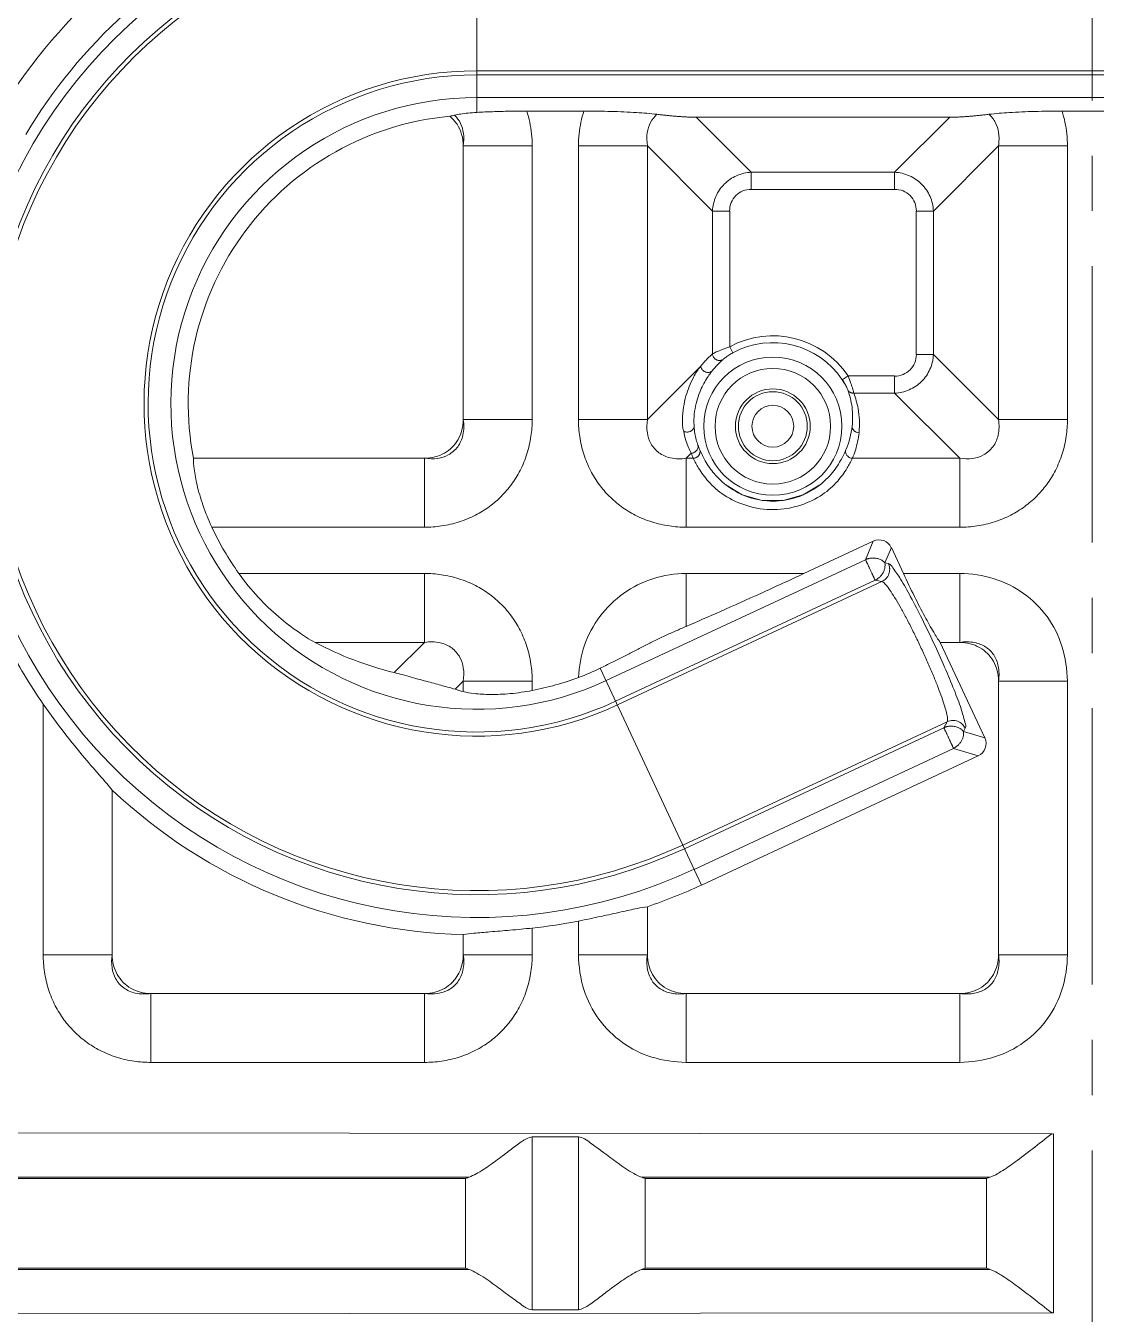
# Model space of a CAD drawing. Header units: millimetres. Extents: x 2432 to 4206, y 1282 to 1824.
# Drawn here: x 2756.2 to 2803.5, y 1562.5 to 1619.3 of the extents above; entities that cross this region are included whole.
import ezdxf

# ---------------------------------------------------------------- set-up
doc = ezdxf.new("R2010")
doc.units = ezdxf.units.MM
doc.linetypes.add('CENTER', pattern=[0.6, 0.375, -0.075, 0.075, -0.075])
doc.layers.add('core', color=7, linetype='Continuous', lineweight=20)

msp = doc.modelspace()

# ---------------------------------------------------------------- linework, layer by layer
at = {"layer": 'core', "color": 1, "linetype": 'CENTER', "ltscale": 32.512}
msp.add_line((2803.277, 1401.459), (2803.277, 1721.459), dxfattribs=at)
at = {"layer": 'core'}
for p, q in [((2776.116, 1615.513), (2776.116, 1625.893)), ((2776.116, 1617.349), (2820.336, 1617.349)), ((2820.336, 1617.17), (2776.116, 1617.17)), ((2776.116, 1616.165), (2820.336, 1616.165)), ((2780.843, 1615.57), (2778.324, 1615.57)), ((2805.27, 1615.57), (2801.941, 1615.57)), ((2785.8, 1615.298), (2788.229, 1612.869)), ((2785.8, 1615.298), (2796.985, 1615.298)), ((2794.555, 1612.869), (2796.985, 1615.298)), ((2775.521, 1614.032), (2775.521, 1601.959)), ((2778.562, 1614.032), (2775.521, 1614.032)), ((2778.562, 1601.959), (2778.562, 1614.032)), ((2780.605, 1614.032), (2780.605, 1601.959)), ((2780.605, 1614.032), (2783.646, 1614.032)), ((2783.646, 1601.959), (2783.646, 1614.032)), ((2786.519, 1611.159), (2783.646, 1614.032)), ((2799.139, 1614.032), (2796.266, 1611.159)), ((2799.139, 1614.032), (2799.139, 1601.959)), ((2802.18, 1614.032), (2799.139, 1614.032)), ((2802.18, 1601.959), (2802.18, 1614.032)), ((2788.229, 1612.116), (2788.229, 1612.869)), ((2794.555, 1612.869), (2788.229, 1612.869)), ((2794.555, 1612.109), (2794.555, 1612.869)), ((2788.229, 1612.109), (2794.555, 1612.109)), ((2786.519, 1611.159), (2786.519, 1604.853)), ((2787.279, 1611.159), (2786.519, 1611.159)), ((2787.279, 1605.171), (2787.279, 1611.159)), ((2795.506, 1611.159), (2795.506, 1604.832)), ((2795.513, 1611.159), (2796.266, 1611.159)), ((2796.266, 1604.832), (2796.266, 1611.159)), ((2787.423, 1604.906), (2787.279, 1605.171)), ((2795.506, 1604.832), (2796.266, 1604.832)), ((2796.266, 1604.832), (2799.139, 1601.959)), ((2783.646, 1601.959), (2786, 1604.314)), ((2792.498, 1603.882), (2792.247, 1603.715)), ((2794.555, 1603.882), (2792.498, 1603.882)), ((2794.555, 1603.875), (2794.555, 1603.122)), ((2792.757, 1603.122), (2794.555, 1603.122)), ((2797.428, 1600.249), (2794.555, 1603.122)), ((2778.562, 1601.959), (2775.521, 1601.959)), ((2780.605, 1601.959), (2783.646, 1601.959)), ((2802.18, 1601.959), (2799.139, 1601.959)), ((2773.811, 1600.249), (2763.618, 1600.249)), ((2773.811, 1597.208), (2773.811, 1600.249)), ((2785.583, 1600.476), (2785.356, 1600.249)), ((2785.356, 1597.208), (2785.356, 1600.249)), ((2785.672, 1600.249), (2785.356, 1600.249)), ((2797.428, 1600.249), (2792.69, 1600.249)), ((2797.428, 1597.208), (2797.428, 1600.249)), ((2764.428, 1597.208), (2773.811, 1597.208)), ((2785.356, 1597.208), (2797.428, 1597.208)), ((2790.552, 1595.165), (2793.615, 1596.593)), ((2793.267, 1595.775), (2793.615, 1596.593)), ((2794.41, 1596.305), (2794.124, 1595.633)), ((2794.41, 1596.305), (2794.941, 1595.165)), ((2793.267, 1595.775), (2781.82, 1590.437)), ((2794.124, 1595.633), (2794.282, 1595.603)), ((2773.811, 1595.165), (2765.621, 1595.165)), ((2773.811, 1595.165), (2773.811, 1592.124)), ((2782.245, 1589.526), (2793.692, 1594.864)), ((2785.356, 1592.83), (2785.356, 1595.165)), ((2790.552, 1595.165), (2785.356, 1595.165)), ((2793.994, 1594.808), (2793.692, 1594.864)), ((2797.428, 1595.165), (2794.941, 1595.165)), ((2797.428, 1592.124), (2797.428, 1595.165)), ((2793.994, 1594.808), (2782.32, 1589.365)), ((2768.983, 1592.124), (2773.811, 1592.124)), ((2772.475, 1590.789), (2773.811, 1592.124)), ((2796.568, 1592.124), (2798.534, 1587.909)), ((2796.568, 1592.124), (2797.428, 1592.124)), ((2786.026, 1581.417), (2781.564, 1590.986)), ((2775.521, 1590.414), (2775.163, 1590.056)), ((2775.521, 1590.414), (2775.521, 1589.952)), ((2778.562, 1590.414), (2775.521, 1590.414)), ((2778.562, 1590.001), (2778.562, 1590.414)), ((2799.139, 1590.414), (2799.139, 1578.342)), ((2799.139, 1590.414), (2802.18, 1590.414)), ((2802.18, 1578.342), (2802.18, 1590.414)), ((2756.987, 1589.403), (2756.987, 1578.342)), ((2785.203, 1583.183), (2796.876, 1588.626)), ((2796.725, 1588.359), (2796.876, 1588.626)), ((2796.725, 1588.359), (2785.278, 1583.022)), ((2797.671, 1588.336), (2797.592, 1588.196)), ((2797.592, 1588.196), (2798.534, 1587.909)), ((2785.703, 1582.11), (2797.15, 1587.448)), ((2798.244, 1587.114), (2786.026, 1581.417)), ((2798.244, 1587.114), (2797.15, 1587.448)), ((2760.028, 1578.342), (2760.028, 1585.609)), ((2783.646, 1578.342), (2783.646, 1580.461)), ((2778.562, 1578.342), (2778.562, 1579.519)), ((2780.605, 1579.827), (2780.605, 1578.342)), ((2775.521, 1579.227), (2775.521, 1578.342)), ((2756.987, 1578.342), (2760.028, 1578.342)), ((2778.562, 1578.342), (2775.521, 1578.342)), ((2783.646, 1578.342), (2780.605, 1578.342)), ((2799.139, 1578.342), (2802.18, 1578.342)), ((2761.739, 1573.591), (2761.739, 1576.631)), ((2773.811, 1576.631), (2761.739, 1576.631)), ((2773.811, 1573.591), (2773.811, 1576.631)), ((2785.356, 1576.631), (2785.356, 1573.591)), ((2797.428, 1576.631), (2785.356, 1576.631)), ((2797.428, 1576.631), (2797.428, 1573.591)), ((2761.739, 1573.591), (2773.811, 1573.591)), ((2785.356, 1573.591), (2797.428, 1573.591)), ((2801.491, 1570.445), (2725.865, 1570.501)), ((2801.562, 1570.444), (2801.515, 1570.444)), ((2801.562, 1562.533), (2801.562, 1570.444)), ((2778.562, 1562.678), (2778.562, 1570.3)), ((2778.562, 1570.3), (2780.605, 1570.3)), ((2780.605, 1570.3), (2780.605, 1562.678)), ((2775.779, 1568.528), (2725.676, 1568.521)), ((2775.626, 1568.474), (2737.059, 1568.474)), ((2775.626, 1568.474), (2775.626, 1564.504)), ((2798.773, 1568.53), (2783.381, 1568.53)), ((2783.542, 1564.504), (2783.542, 1568.474)), ((2798.615, 1568.474), (2783.542, 1568.474)), ((2798.615, 1568.474), (2798.615, 1564.504)), ((2725.676, 1564.457), (2775.779, 1564.45)), ((2737.059, 1564.504), (2775.626, 1564.504)), ((2783.381, 1564.448), (2798.773, 1564.448)), ((2783.542, 1564.504), (2798.615, 1564.504)), ((2725.865, 1562.477), (2801.491, 1562.533)), ((2780.605, 1562.678), (2778.562, 1562.678)), ((2801.562, 1562.533), (2801.491, 1562.533))]:
    msp.add_line(p, q, dxfattribs=at)
for points in [[(2792.247, 1603.714), (2792.32, 1603.6), (2792.381, 1603.494), (2792.427, 1603.406), (2792.457, 1603.344), (2792.468, 1603.317)], [(2791.256, 1599.077), (2790.524, 1598.639), (2789.644, 1598.39), (2788.71, 1598.392), (2787.831, 1598.643), (2787.102, 1599.08)]]:
    msp.add_lwpolyline(points, dxfattribs=at)
for radius in [3.049, 2.55, 1.65, 1.522, 0.922]:
    msp.add_circle((2789.181, 1601.664), radius, dxfattribs=at)
for centre, radius, start, end in [((2803.251, 1566.489), 102.106, 14.82382, 151.07152), ((2803.251, 1566.489), 101.607, 14.8262, 150.88167), ((2803.251, 1566.489), 101.159, 14.89345, 150.74007), ((2803.251, 1566.489), 100.659, 14.89585, 150.80622), ((2809.281, 1566.489), 86.816, 91.13098, 151.21851), ((2809.281, 1566.489), 85.826, 91.13101, 152.00809), ((2809.281, 1566.489), 84.503, 92.75328, 177.24672), ((2809.281, 1566.489), 83.513, 92.75328, 177.24672), ((2776.116, 1602.669), 22.684, 90, 295), ((2776.116, 1602.669), 21.679, 90, 295), ((2776.116, 1602.669), 21.5, 90, 295), ((2776.116, 1602.669), 24.665, 131.9998, 149.1878), ((2776.116, 1602.669), 23.17, 131.9996, 149.1843), ((2776.116, 1602.669), 14.68, 90, 295), ((2776.116, 1602.669), 14.501, 90, 295), ((2776.116, 1602.669), 13.496, 90, 295), ((2776.116, 1602.669), 12.731, 95.3473, 190.9582), ((2779.053, 1597.172), 18.634, 102.1222, 102.7838), ((2789.181, 1601.664), 3.99, 33.7769, 118.4768), ((2789.181, 1601.664), 3.688, 33.7765, 118.4766), ((2789.598, 1601.65), 3.95, 131.4417, 141.4853), ((2789.147, 1602.053), 3.556, 336.3409, 353.7143), ((2789.192, 1602.045), 3.531, 200.0446, 203.6824), ((2789.115, 1601.728), 3.747, 199.5208, 203.2493), ((2776.116, 1602.669), 12.901, 205.0413, 215.5643), ((2776.116, 1602.669), 23.279, 207.13, 214.7411), ((2776.978, 1600.333), 10.412, 290.3988, 296.136), ((2776.116, 1602.669), 12.901, 280.9281, 290.3721), ((2797.125, 1588.087), 0.594, 89.5899, 114.7577), ((2776.116, 1602.669), 23.449, 226.6795, 268.5461), ((2776.116, 1602.669), 23.449, 288.7292, 295), ((2776.116, 1602.669), 23.279, 276.031, 281.1177)]:
    msp.add_arc(centre, radius, start, end, dxfattribs=at)
for centre, major_axis, ratio, start_param, end_param in [((2793.865, 1596.046), (0.236, 0.556), 0.993147, 5.554029, 7.117987), ((2776.116, 1606.32), (0, 15.975), 0.973528, -3.618086, -3.377894), ((2779.219, 1602.669), (13.576, 0), 0.973528, -1.874194, -1.846674), ((2797.986, 1587.658), (0.578, -0.176), 0.993147, -0.834801, 0.729157), ((2773.608, 1578.545), (-1.423, 1.423), 0.89907, -3.141593, -2.409305)]:
    msp.add_ellipse(centre, major_axis=major_axis, ratio=ratio, start_param=start_param, end_param=end_param, dxfattribs=at)
for points, knots in [([(2775.521, 1614.032), (2775.521, 1614.202), (2775.475, 1614.539), (2775.269, 1614.995), (2775.052, 1615.241), (2774.93, 1615.344)], [0, 0, 0, 0, 0.345237, 0.677263, 1, 1, 1, 1]), ([(2776.116, 1615.513), (2775.989, 1615.505), (2775.752, 1615.486), (2775.426, 1615.445), (2775.228, 1615.41), (2775.14, 1615.391)], [0, 0, 0, 0, 0.388136, 0.724431, 1, 1, 1, 1]), ([(2775.14, 1615.391), (2775.248, 1615.284), (2775.428, 1615.033), (2775.558, 1614.556), (2775.548, 1614.216), (2775.521, 1614.032)], [0, 0, 0, 0, 0.311791, 0.618037, 1, 1, 1, 1]), ([(2778.324, 1615.57), (2778.071, 1615.57), (2777.568, 1615.566), (2776.832, 1615.547), (2776.349, 1615.526), (2776.116, 1615.513)], [0, 0, 0, 0, 0.343831, 0.683014, 1, 1, 1, 1]), ([(2778.324, 1615.57), (2778.376, 1615.41), (2778.463, 1615.079), (2778.544, 1614.563), (2778.562, 1614.21), (2778.562, 1614.032)], [0, 0, 0, 0, 0.3231, 0.656488, 1, 1, 1, 1]), ([(2780.605, 1614.032), (2780.605, 1614.211), (2780.623, 1614.564), (2780.704, 1615.079), (2780.791, 1615.41), (2780.843, 1615.57)], [0, 0, 0, 0, 0.343784, 0.677169, 1, 1, 1, 1]), ([(2784.068, 1615.428), (2783.769, 1615.465), (2783.097, 1615.515), (2782.022, 1615.56), (2781.246, 1615.57), (2780.843, 1615.57)], [0, 0, 0, 0, 0.279404, 0.625521, 1, 1, 1, 1]), ([(2783.646, 1614.032), (2783.618, 1614.226), (2783.609, 1614.583), (2783.758, 1615.075), (2783.953, 1615.325), (2784.068, 1615.428)], [0, 0, 0, 0, 0.38905, 0.694368, 1, 1, 1, 1]), ([(2785.8, 1615.298), (2785.75, 1615.298), (2785.648, 1615.299), (2785.492, 1615.304), (2785.33, 1615.312), (2785.165, 1615.321), (2784.995, 1615.333), (2784.82, 1615.348), (2784.641, 1615.364), (2784.455, 1615.383), (2784.264, 1615.404), (2784.134, 1615.42), (2784.068, 1615.428)], [0, 0, 0, 0, 0.085422, 0.176292, 0.269417, 0.364974, 0.462904, 0.563489, 0.667115, 0.774174, 0.885022, 1, 1, 1, 1]), ([(2798.717, 1615.428), (2798.651, 1615.42), (2798.521, 1615.404), (2798.329, 1615.383), (2798.144, 1615.364), (2797.964, 1615.348), (2797.79, 1615.333), (2797.62, 1615.321), (2797.454, 1615.312), (2797.292, 1615.304), (2797.136, 1615.299), (2797.034, 1615.298), (2796.985, 1615.298)], [0, 0, 0, 0, 0.11497, 0.22583, 0.332896, 0.436524, 0.537106, 0.635028, 0.730579, 0.823688, 0.914587, 1, 1, 1, 1]), ([(2801.941, 1615.57), (2801.539, 1615.57), (2800.763, 1615.561), (2799.687, 1615.515), (2799.015, 1615.465), (2798.717, 1615.428)], [0, 0, 0, 0, 0.373906, 0.721204, 1, 1, 1, 1]), ([(2798.717, 1615.428), (2798.834, 1615.323), (2799.028, 1615.074), (2799.175, 1614.582), (2799.166, 1614.227), (2799.139, 1614.032)], [0, 0, 0, 0, 0.310641, 0.608572, 1, 1, 1, 1]), ([(2801.941, 1615.57), (2801.993, 1615.41), (2802.081, 1615.079), (2802.161, 1614.563), (2802.18, 1614.21), (2802.18, 1614.032)], [0, 0, 0, 0, 0.323104, 0.656492, 1, 1, 1, 1]), ([(2786.519, 1611.159), (2786.528, 1611.381), (2786.631, 1611.822), (2787.011, 1612.38), (2787.568, 1612.758), (2788.008, 1612.86), (2788.229, 1612.869)], [0, 0, 0, 0, 0.252538, 0.500943, 0.748908, 1, 1, 1, 1]), ([(2794.555, 1612.869), (2794.778, 1612.86), (2795.219, 1612.757), (2795.777, 1612.377), (2796.155, 1611.819), (2796.256, 1611.38), (2796.266, 1611.159)], [0, 0, 0, 0, 0.252536, 0.500942, 0.748907, 1, 1, 1, 1]), ([(2786.519, 1604.853), (2786.57, 1604.889), (2786.716, 1604.953), (2786.969, 1605.058), (2787.169, 1605.13), (2787.279, 1605.171)], [0, 0, 0, 0, 0.228327, 0.573706, 1, 1, 1, 1]), ([(2786, 1604.314), (2786.052, 1604.378), (2786.151, 1604.497), (2786.324, 1604.678), (2786.448, 1604.79), (2786.519, 1604.853)], [0, 0, 0, 0, 0.331198, 0.619703, 1, 1, 1, 1]), ([(2786.519, 1604.853), (2786.52, 1604.839), (2786.525, 1604.808), (2786.541, 1604.76), (2786.565, 1604.714), (2786.594, 1604.675), (2786.626, 1604.643), (2786.659, 1604.617), (2786.692, 1604.597), (2786.728, 1604.581), (2786.767, 1604.57), (2786.81, 1604.563), (2786.856, 1604.563), (2786.904, 1604.572), (2786.947, 1604.588), (2786.973, 1604.604), (2786.984, 1604.612)], [0, 0, 0, 0, 0.067149, 0.153243, 0.235851, 0.313674, 0.385874, 0.452061, 0.51222, 0.571889, 0.636453, 0.705731, 0.779329, 0.856665, 0.937018, 1, 1, 1, 1]), ([(2786.984, 1604.612), (2787.014, 1604.638), (2787.095, 1604.701), (2787.24, 1604.801), (2787.358, 1604.871), (2787.423, 1604.906)], [0, 0, 0, 0, 0.22389, 0.582062, 1, 1, 1, 1]), ([(2796.266, 1604.832), (2796.256, 1604.61), (2796.154, 1604.168), (2795.774, 1603.611), (2795.216, 1603.233), (2794.776, 1603.131), (2794.555, 1603.122)], [0, 0, 0, 0, 0.252533, 0.500939, 0.748905, 1, 1, 1, 1]), ([(2785.251, 1601.44), (2785.188, 1601.609), (2785.183, 1602.152), (2785.293, 1602.967), (2785.62, 1603.743), (2785.87, 1604.169), (2786, 1604.314)], [0, 0, 0, 0, 0.176899, 0.518931, 0.808583, 1, 1, 1, 1]), ([(2786.507, 1604.11), (2786.47, 1604.064), (2786.381, 1603.946), (2786.242, 1603.739), (2786.089, 1603.471), (2785.94, 1603.145), (2785.81, 1602.757), (2785.719, 1602.312), (2785.695, 1601.939), (2785.703, 1601.72), (2785.707, 1601.664)], [0, 0, 0, 0, 0.068178, 0.168156, 0.284441, 0.419717, 0.575398, 0.750324, 0.935855, 1, 1, 1, 1]), ([(2786, 1604.314), (2786.003, 1604.295), (2786.016, 1604.24), (2786.051, 1604.176), (2786.098, 1604.126), (2786.134, 1604.096), (2786.17, 1604.073), (2786.206, 1604.057), (2786.243, 1604.044), (2786.283, 1604.036), (2786.328, 1604.033), (2786.391, 1604.039), (2786.456, 1604.064), (2786.495, 1604.097), (2786.508, 1604.11)], [0, 0, 0, 0, 0.086648, 0.248825, 0.324025, 0.39363, 0.45717, 0.514605, 0.571499, 0.633234, 0.69956, 0.769979, 0.919474, 1, 1, 1, 1]), ([(2792.247, 1603.715), (2792.288, 1603.654), (2792.358, 1603.542), (2792.435, 1603.393), (2792.474, 1603.307), (2792.486, 1603.275)], [0, 0, 0, 0, 0.434562, 0.793051, 1, 1, 1, 1]), ([(2792.498, 1603.882), (2792.543, 1603.775), (2792.617, 1603.577), (2792.7, 1603.323), (2792.743, 1603.178), (2792.757, 1603.122)], [0, 0, 0, 0, 0.435989, 0.785976, 1, 1, 1, 1]), ([(2792.681, 1601.664), (2792.712, 1601.948), (2792.707, 1602.493), (2792.578, 1603.022), (2792.486, 1603.275)], [0, 0, 0, 0, 0.514736, 1, 1, 1, 1]), ([(2792.757, 1603.122), (2792.747, 1603.122), (2792.724, 1603.122), (2792.689, 1603.126), (2792.654, 1603.135), (2792.62, 1603.147), (2792.575, 1603.171), (2792.526, 1603.212), (2792.497, 1603.254), (2792.486, 1603.275)], [0, 0, 0, 0, 0.094635, 0.210655, 0.317954, 0.424471, 0.537962, 0.78385, 1, 1, 1, 1]), ([(2792.757, 1603.122), (2792.831, 1602.9), (2792.951, 1602.508), (2793.011, 1601.918), (2792.999, 1601.561), (2792.983, 1601.379)], [0, 0, 0, 0, 0.396282, 0.68996, 1, 1, 1, 1]), ([(2773.811, 1597.208), (2774.064, 1597.208), (2774.582, 1597.246), (2775.343, 1597.421), (2776.054, 1597.715), (2776.678, 1598.1), (2777.211, 1598.557), (2777.671, 1599.093), (2778.059, 1599.722), (2778.353, 1600.44), (2778.526, 1601.199), (2778.562, 1601.712), (2778.562, 1601.959)], [0, 0, 0, 0, 0.101243, 0.207278, 0.311362, 0.408018, 0.499665, 0.591828, 0.689541, 0.794718, 0.900878, 1, 1, 1, 1]), ([(2775.521, 1601.959), (2775.554, 1601.732), (2775.555, 1601.305), (2775.313, 1600.737), (2774.894, 1600.377), (2774.368, 1600.213), (2774.003, 1600.221), (2773.811, 1600.249)], [0, 0, 0, 0, 0.240016, 0.434938, 0.625379, 0.797411, 1, 1, 1, 1]), ([(2775.031, 1600.739), (2775.133, 1600.842), (2775.314, 1601.079), (2775.484, 1601.499), (2775.521, 1601.805), (2775.521, 1601.959)], [0, 0, 0, 0, 0.322586, 0.654933, 1, 1, 1, 1]), ([(2780.605, 1601.959), (2780.605, 1601.707), (2780.642, 1601.188), (2780.818, 1600.428), (2781.112, 1599.716), (2781.497, 1599.093), (2781.954, 1598.559), (2782.49, 1598.1), (2783.119, 1597.711), (2783.837, 1597.417), (2784.595, 1597.245), (2785.109, 1597.208), (2785.356, 1597.208)], [0, 0, 0, 0, 0.101243, 0.207278, 0.311362, 0.408018, 0.499665, 0.591828, 0.689541, 0.794718, 0.900878, 1, 1, 1, 1]), ([(2785.356, 1600.249), (2785.129, 1600.216), (2784.701, 1600.215), (2784.134, 1600.457), (2783.774, 1600.876), (2783.61, 1601.403), (2783.618, 1601.767), (2783.646, 1601.959)], [0, 0, 0, 0, 0.240015, 0.434935, 0.625375, 0.797409, 1, 1, 1, 1]), ([(2797.428, 1597.208), (2797.681, 1597.208), (2798.199, 1597.246), (2798.96, 1597.421), (2799.671, 1597.715), (2800.295, 1598.1), (2800.829, 1598.557), (2801.288, 1599.093), (2801.677, 1599.722), (2801.971, 1600.44), (2802.143, 1601.199), (2802.18, 1601.712), (2802.18, 1601.959)], [0, 0, 0, 0, 0.101243, 0.207278, 0.311362, 0.408018, 0.499665, 0.591828, 0.689541, 0.794718, 0.900878, 1, 1, 1, 1]), ([(2799.139, 1601.959), (2799.171, 1601.732), (2799.172, 1601.305), (2798.931, 1600.738), (2798.512, 1600.377), (2797.985, 1600.213), (2797.62, 1600.221), (2797.428, 1600.249)], [0, 0, 0, 0, 0.239954, 0.434858, 0.625307, 0.79742, 1, 1, 1, 1]), ([(2785.251, 1601.44), (2785.279, 1601.427), (2785.339, 1601.407), (2785.417, 1601.404), (2785.476, 1601.414), (2785.514, 1601.425), (2785.551, 1601.439), (2785.6, 1601.467), (2785.659, 1601.519), (2785.699, 1601.594), (2785.707, 1601.645), (2785.707, 1601.664)], [0, 0, 0, 0, 0.1544, 0.317349, 0.388944, 0.45354, 0.517453, 0.586764, 0.739379, 0.905608, 1, 1, 1, 1]), ([(2785.583, 1600.476), (2785.534, 1600.555), (2785.442, 1600.738), (2785.327, 1601.061), (2785.273, 1601.305), (2785.251, 1601.44)], [0, 0, 0, 0, 0.272097, 0.59783, 1, 1, 1, 1]), ([(2785.707, 1601.664), (2785.714, 1601.556), (2785.737, 1601.355), (2785.796, 1601.078), (2785.848, 1600.91), (2785.875, 1600.834)], [0, 0, 0, 0, 0.380681, 0.715079, 1, 1, 1, 1]), ([(2792.983, 1601.379), (2792.944, 1601.379), (2792.894, 1601.389), (2792.836, 1601.416), (2792.804, 1601.435), (2792.774, 1601.459), (2792.737, 1601.498), (2792.695, 1601.564), (2792.681, 1601.628), (2792.681, 1601.664)], [0, 0, 0, 0, 0.246477, 0.33392, 0.414234, 0.494071, 0.579954, 0.76841, 1, 1, 1, 1]), ([(2792.983, 1601.379), (2792.969, 1601.249), (2792.93, 1600.991), (2792.833, 1600.612), (2792.742, 1600.368), (2792.69, 1600.249)], [0, 0, 0, 0, 0.334486, 0.66678, 1, 1, 1, 1]), ([(2773.811, 1600.249), (2773.966, 1600.249), (2774.271, 1600.287), (2774.692, 1600.457), (2774.929, 1600.637), (2775.031, 1600.739)], [0, 0, 0, 0, 0.345203, 0.677551, 1, 1, 1, 1]), ([(2785.583, 1600.476), (2785.6, 1600.477), (2785.649, 1600.482), (2785.708, 1600.504), (2785.757, 1600.534), (2785.787, 1600.559), (2785.814, 1600.586), (2785.847, 1600.631), (2785.879, 1600.703), (2785.886, 1600.779), (2785.878, 1600.823), (2785.875, 1600.834)], [0, 0, 0, 0, 0.098074, 0.274996, 0.353553, 0.42523, 0.496503, 0.573725, 0.744751, 0.934554, 1, 1, 1, 1]), ([(2785.672, 1600.249), (2785.71, 1600.251), (2785.762, 1600.263), (2785.822, 1600.293), (2785.857, 1600.318), (2785.887, 1600.344), (2785.911, 1600.373), (2785.932, 1600.404), (2785.95, 1600.439), (2785.963, 1600.479), (2785.974, 1600.542), (2785.97, 1600.592), (2785.959, 1600.626)], [0, 0, 0, 0, 0.204595, 0.289708, 0.369174, 0.442632, 0.510041, 0.576985, 0.648917, 0.725673, 0.806907, 1, 1, 1, 1]), ([(2792.404, 1600.626), (2792.335, 1600.465), (2792.153, 1600.084), (2791.741, 1599.489), (2791.096, 1598.908), (2790.221, 1598.471), (2789.185, 1598.299), (2788.123, 1598.47), (2787.232, 1598.93), (2786.605, 1599.514), (2786.209, 1600.088), (2786.029, 1600.458), (2785.959, 1600.626)], [0, 0, 0, 0, 0.06317, 0.151004, 0.258517, 0.371675, 0.497746, 0.629616, 0.751079, 0.852461, 0.934502, 1, 1, 1, 1]), ([(2792.404, 1600.626), (2792.394, 1600.595), (2792.386, 1600.525), (2792.415, 1600.422), (2792.458, 1600.362), (2792.484, 1600.337)], [0, 0, 0, 0, 0.3153, 0.653508, 1, 1, 1, 1]), ([(2763.618, 1600.249), (2763.612, 1600.093), (2763.649, 1599.696), (2763.777, 1599.006), (2764.03, 1598.141), (2764.278, 1597.529), (2764.428, 1597.208)], [0, 0, 0, 0, 0.148287, 0.375089, 0.665027, 1, 1, 1, 1]), ([(2792.69, 1600.249), (2792.628, 1600.1), (2792.429, 1599.752), (2792.027, 1599.182), (2791.352, 1598.583), (2790.389, 1598.123), (2789.226, 1597.918), (2788.047, 1598.097), (2787.054, 1598.553), (2786.351, 1599.16), (2785.939, 1599.745), (2785.734, 1600.098), (2785.672, 1600.249)], [0, 0, 0, 0, 0.054997, 0.13584, 0.236838, 0.358212, 0.494593, 0.632542, 0.757384, 0.861653, 0.944452, 1, 1, 1, 1]), ([(2792.69, 1600.249), (2792.665, 1600.249), (2792.614, 1600.256), (2792.542, 1600.286), (2792.502, 1600.319), (2792.484, 1600.337)], [0, 0, 0, 0, 0.330661, 0.668644, 1, 1, 1, 1]), ([(2793.267, 1595.775), (2793.275, 1595.779), (2793.291, 1595.786), (2793.317, 1595.796), (2793.345, 1595.806), (2793.374, 1595.815), (2793.403, 1595.823), (2793.443, 1595.832), (2793.484, 1595.839), (2793.515, 1595.843), (2793.526, 1595.844)], [0, 0, 0, 0, 0.095781, 0.199656, 0.311346, 0.423856, 0.537077, 0.650896, 0.879818, 1, 1, 1, 1]), ([(2793.267, 1595.775), (2793.279, 1595.756), (2793.295, 1595.72), (2793.318, 1595.674), (2793.336, 1595.636), (2793.36, 1595.586), (2793.386, 1595.531), (2793.414, 1595.47), (2793.438, 1595.42), (2793.462, 1595.368), (2793.487, 1595.316), (2793.512, 1595.263), (2793.536, 1595.211), (2793.559, 1595.162), (2793.586, 1595.102), (2793.611, 1595.048), (2793.633, 1594.999), (2793.65, 1594.962), (2793.669, 1594.917), (2793.687, 1594.884), (2793.693, 1594.864)], [0, 0, 0, 0, 0.066185, 0.11938, 0.153238, 0.192048, 0.283797, 0.335839, 0.391027, 0.448391, 0.506819, 0.565131, 0.622148, 0.67678, 0.728084, 0.817956, 0.855701, 0.888457, 0.939454, 1, 1, 1, 1]), ([(2793.526, 1595.844), (2793.591, 1595.851), (2793.715, 1595.848), (2793.883, 1595.805), (2794.021, 1595.736), (2794.094, 1595.67), (2794.124, 1595.633)], [0, 0, 0, 0, 0.301225, 0.558215, 0.782826, 1, 1, 1, 1]), ([(2794.124, 1595.633), (2794.131, 1595.598), (2794.138, 1595.517), (2794.128, 1595.436), (2794.118, 1595.391)], [0, 0, 0, 0, 0.438958, 1, 1, 1, 1]), ([(2794.282, 1595.603), (2794.313, 1595.536), (2794.335, 1595.45), (2794.337, 1595.363), (2794.337, 1595.351)], [0, 0, 0, 0, 0.853421, 1, 1, 1, 1]), ([(2796.275, 1592.109), (2796.109, 1592.465), (2795.781, 1593.149), (2795.296, 1594.079), (2794.875, 1594.852), (2794.552, 1595.309), (2794.371, 1595.586), (2794.282, 1595.603)], [0, 0, 0, 0, 0.291289, 0.562011, 0.783297, 0.93278, 1, 1, 1, 1]), ([(2765.621, 1595.165), (2765.885, 1594.796), (2766.436, 1594.122), (2767.324, 1593.261), (2768.177, 1592.617), (2768.727, 1592.26), (2768.983, 1592.124)], [0, 0, 0, 0, 0.298158, 0.570566, 0.809698, 1, 1, 1, 1]), ([(2778.562, 1590.414), (2778.562, 1590.667), (2778.525, 1591.185), (2778.349, 1591.946), (2778.056, 1592.657), (2777.67, 1593.281), (2777.213, 1593.814), (2776.677, 1594.274), (2776.048, 1594.662), (2775.331, 1594.956), (2774.572, 1595.129), (2774.058, 1595.165), (2773.811, 1595.165)], [0, 0, 0, 0, 0.101243, 0.207279, 0.311365, 0.408022, 0.499669, 0.591831, 0.689542, 0.794718, 0.900879, 1, 1, 1, 1]), ([(2785.356, 1595.165), (2784.861, 1595.159), (2783.875, 1595.015), (2782.548, 1594.341), (2781.497, 1593.315), (2780.799, 1592.021), (2780.627, 1591.058), (2780.607, 1590.575)], [0, 0, 0, 0, 0.204224, 0.403244, 0.603709, 0.800786, 1, 1, 1, 1]), ([(2785.356, 1592.83), (2785.862, 1593.046), (2786.96, 1593.526), (2788.692, 1594.305), (2789.917, 1594.869), (2790.552, 1595.165)], [0, 0, 0, 0, 0.289482, 0.631254, 1, 1, 1, 1]), ([(2793.692, 1594.864), (2793.743, 1594.887), (2793.829, 1594.942), (2793.932, 1595.038), (2794.014, 1595.142), (2794.079, 1595.258), (2794.108, 1595.347), (2794.119, 1595.391)], [0, 0, 0, 0, 0.239562, 0.43203, 0.603871, 0.803867, 1, 1, 1, 1]), ([(2794.337, 1595.351), (2794.337, 1595.282), (2794.311, 1595.131), (2794.191, 1594.934), (2794.061, 1594.84), (2793.994, 1594.808)], [0, 0, 0, 0, 0.305782, 0.666984, 1, 1, 1, 1]), ([(2796.568, 1592.124), (2796.462, 1592.267), (2796.229, 1592.644), (2795.852, 1593.32), (2795.407, 1594.186), (2795.1, 1594.824), (2794.941, 1595.165)], [0, 0, 0, 0, 0.15441, 0.38403, 0.673202, 1, 1, 1, 1]), ([(2802.18, 1590.414), (2802.17, 1590.933), (2802.028, 1591.947), (2801.345, 1593.305), (2800.29, 1594.35), (2798.94, 1595.017), (2797.938, 1595.157), (2797.428, 1595.165)], [0, 0, 0, 0, 0.208483, 0.404843, 0.600094, 0.795029, 1, 1, 1, 1]), ([(2796.876, 1588.626), (2796.896, 1588.656), (2796.895, 1588.77), (2796.863, 1588.967), (2796.783, 1589.258), (2796.664, 1589.622), (2796.507, 1590.054), (2796.316, 1590.537), (2796.097, 1591.055), (2795.859, 1591.589), (2795.608, 1592.126), (2795.352, 1592.652), (2795.096, 1593.152), (2794.849, 1593.608), (2794.62, 1594.006), (2794.417, 1594.331), (2794.246, 1594.579), (2794.116, 1594.73), (2794.03, 1594.804), (2793.994, 1594.808)], [0, 0, 0, 0, 0.015743, 0.045392, 0.089139, 0.145466, 0.212645, 0.288918, 0.371342, 0.456912, 0.543445, 0.628977, 0.7113, 0.787471, 0.854566, 0.910836, 0.954588, 0.984254, 1, 1, 1, 1]), ([(2781.564, 1590.986), (2781.733, 1591.069), (2782.062, 1591.232), (2782.543, 1591.476), (2783.004, 1591.713), (2783.461, 1591.948), (2783.927, 1592.184), (2784.408, 1592.413), (2784.887, 1592.628), (2785.203, 1592.764), (2785.356, 1592.83)], [0, 0, 0, 0, 0.133816, 0.26128, 0.383106, 0.503093, 0.626402, 0.755075, 0.881686, 1, 1, 1, 1]), ([(2773.811, 1592.124), (2774.038, 1592.157), (2774.466, 1592.158), (2775.033, 1591.916), (2775.393, 1591.497), (2775.557, 1590.971), (2775.549, 1590.606), (2775.521, 1590.414)], [0, 0, 0, 0, 0.240003, 0.434921, 0.625363, 0.797411, 1, 1, 1, 1]), ([(2797.671, 1588.336), (2797.714, 1588.416), (2797.618, 1588.732), (2797.476, 1589.274), (2797.155, 1590.093), (2796.754, 1591.063), (2796.441, 1591.754), (2796.275, 1592.109)], [0, 0, 0, 0, 0.067161, 0.216659, 0.438075, 0.708891, 1, 1, 1, 1]), ([(2799.139, 1590.414), (2799.155, 1590.528), (2799.171, 1590.748), (2799.14, 1591.061), (2799.059, 1591.336), (2798.936, 1591.571), (2798.776, 1591.767), (2798.578, 1591.927), (2798.343, 1592.048), (2798.07, 1592.126), (2797.759, 1592.157), (2797.541, 1592.141), (2797.428, 1592.124)], [0, 0, 0, 0, 0.119675, 0.228042, 0.325659, 0.415441, 0.501402, 0.587489, 0.677276, 0.774246, 0.881382, 1, 1, 1, 1]), ([(2798.648, 1591.634), (2798.546, 1591.736), (2798.309, 1591.917), (2797.889, 1592.087), (2797.583, 1592.124), (2797.428, 1592.124)], [0, 0, 0, 0, 0.322586, 0.654932, 1, 1, 1, 1]), ([(2799.139, 1590.414), (2799.139, 1590.569), (2799.101, 1590.874), (2798.931, 1591.295), (2798.751, 1591.532), (2798.648, 1591.634)], [0, 0, 0, 0, 0.345203, 0.677551, 1, 1, 1, 1]), ([(2772.475, 1590.789), (2772.594, 1590.76), (2772.846, 1590.701), (2773.226, 1590.597), (2773.604, 1590.482), (2773.964, 1590.389), (2774.296, 1590.299), (2774.605, 1590.213), (2774.892, 1590.135), (2775.076, 1590.083), (2775.163, 1590.056)], [0, 0, 0, 0, 0.131761, 0.278463, 0.424432, 0.556266, 0.679572, 0.794621, 0.90145, 1, 1, 1, 1]), ([(2775.521, 1589.952), (2775.676, 1589.909), (2776.074, 1589.851), (2776.768, 1589.814), (2777.628, 1589.852), (2778.243, 1589.94), (2778.562, 1590.001)], [0, 0, 0, 0, 0.157425, 0.391833, 0.68131, 1, 1, 1, 1]), ([(2756.987, 1589.403), (2757.294, 1588.962), (2757.888, 1588.153), (2758.759, 1587.087), (2759.467, 1586.265), (2759.875, 1585.801), (2760.028, 1585.609)], [0, 0, 0, 0, 0.331228, 0.618919, 0.848442, 1, 1, 1, 1]), ([(2797.129, 1588.681), (2797.199, 1588.68), (2797.35, 1588.653), (2797.546, 1588.532), (2797.639, 1588.403), (2797.671, 1588.336)], [0, 0, 0, 0, 0.309847, 0.671305, 1, 1, 1, 1]), ([(2796.726, 1588.36), (2796.734, 1588.363), (2796.75, 1588.37), (2796.776, 1588.381), (2796.804, 1588.39), (2796.833, 1588.399), (2796.862, 1588.407), (2796.902, 1588.416), (2796.943, 1588.422), (2796.974, 1588.425), (2796.985, 1588.426)], [0, 0, 0, 0, 0.095786, 0.199674, 0.311404, 0.423995, 0.537353, 0.651379, 0.880977, 1, 1, 1, 1]), ([(2796.726, 1588.36), (2796.729, 1588.355), (2796.738, 1588.336), (2796.755, 1588.302), (2796.774, 1588.263), (2796.792, 1588.226), (2796.815, 1588.177), (2796.841, 1588.123), (2796.869, 1588.063), (2796.892, 1588.014), (2796.916, 1587.962), (2796.941, 1587.909), (2796.965, 1587.857), (2796.989, 1587.805), (2797.012, 1587.755), (2797.04, 1587.695), (2797.065, 1587.64), (2797.088, 1587.59), (2797.105, 1587.552), (2797.125, 1587.505), (2797.143, 1587.469), (2797.15, 1587.448)], [0, 0, 0, 0, 0.016751, 0.062302, 0.113884, 0.146908, 0.184889, 0.275086, 0.326458, 0.381085, 0.438023, 0.496186, 0.554404, 0.611508, 0.666404, 0.718137, 0.809281, 0.847817, 0.881431, 0.934244, 1, 1, 1, 1]), ([(2796.985, 1588.426), (2797.051, 1588.432), (2797.177, 1588.427), (2797.346, 1588.379), (2797.487, 1588.305), (2797.561, 1588.235), (2797.592, 1588.196)], [0, 0, 0, 0, 0.29715, 0.553033, 0.779123, 1, 1, 1, 1]), ([(2797.592, 1588.196), (2797.598, 1588.163), (2797.604, 1588.084), (2797.592, 1588.006), (2797.581, 1587.963)], [0, 0, 0, 0, 0.436681, 1, 1, 1, 1]), ([(2797.15, 1587.448), (2797.199, 1587.471), (2797.286, 1587.525), (2797.391, 1587.62), (2797.474, 1587.723), (2797.54, 1587.835), (2797.571, 1587.919), (2797.582, 1587.963)], [0, 0, 0, 0, 0.235225, 0.436473, 0.614471, 0.803884, 1, 1, 1, 1]), ([(2783.646, 1580.461), (2783.494, 1580.447), (2783.108, 1580.368), (2782.43, 1580.217), (2781.569, 1580.023), (2780.939, 1579.893), (2780.605, 1579.827)], [0, 0, 0, 0, 0.147726, 0.378688, 0.671669, 1, 1, 1, 1]), ([(2778.562, 1579.519), (2778.236, 1579.485), (2777.614, 1579.425), (2776.754, 1579.356), (2776.067, 1579.299), (2775.675, 1579.258), (2775.521, 1579.227)], [0, 0, 0, 0, 0.322399, 0.613485, 0.846407, 1, 1, 1, 1]), ([(2756.987, 1578.342), (2756.987, 1578.089), (2757.025, 1577.571), (2757.201, 1576.81), (2757.494, 1576.099), (2757.879, 1575.475), (2758.337, 1574.942), (2758.872, 1574.482), (2759.502, 1574.094), (2760.219, 1573.8), (2760.978, 1573.627), (2761.491, 1573.591), (2761.739, 1573.591)], [0, 0, 0, 0, 0.101243, 0.207278, 0.311362, 0.408018, 0.499665, 0.591828, 0.689541, 0.794718, 0.900878, 1, 1, 1, 1]), ([(2761.739, 1576.631), (2761.511, 1576.599), (2761.084, 1576.598), (2760.517, 1576.84), (2760.156, 1577.259), (2759.992, 1577.785), (2760, 1578.15), (2760.028, 1578.342)], [0, 0, 0, 0, 0.240016, 0.434938, 0.625379, 0.797411, 1, 1, 1, 1]), ([(2760.028, 1578.342), (2760.028, 1578.187), (2760.066, 1577.881), (2760.236, 1577.461), (2760.416, 1577.224), (2760.519, 1577.122)], [0, 0, 0, 0, 0.345203, 0.677551, 1, 1, 1, 1]), ([(2773.811, 1573.591), (2774.064, 1573.591), (2774.582, 1573.628), (2775.343, 1573.804), (2776.054, 1574.097), (2776.678, 1574.482), (2777.211, 1574.94), (2777.671, 1575.475), (2778.059, 1576.105), (2778.353, 1576.822), (2778.526, 1577.581), (2778.562, 1578.094), (2778.562, 1578.342)], [0, 0, 0, 0, 0.101243, 0.207279, 0.311365, 0.408022, 0.499669, 0.591831, 0.689542, 0.794718, 0.900879, 1, 1, 1, 1]), ([(2775.521, 1578.342), (2775.554, 1578.114), (2775.555, 1577.687), (2775.313, 1577.12), (2774.894, 1576.759), (2774.368, 1576.596), (2774.003, 1576.604), (2773.811, 1576.631)], [0, 0, 0, 0, 0.240012, 0.434932, 0.625373, 0.797408, 1, 1, 1, 1]), ([(2780.605, 1578.342), (2780.614, 1577.823), (2780.756, 1576.808), (2781.439, 1575.451), (2782.494, 1574.406), (2783.844, 1573.739), (2784.846, 1573.599), (2785.356, 1573.591)], [0, 0, 0, 0, 0.208483, 0.404843, 0.600094, 0.795029, 1, 1, 1, 1]), ([(2783.646, 1578.342), (2783.629, 1578.228), (2783.614, 1578.008), (2783.645, 1577.694), (2783.725, 1577.42), (2783.848, 1577.185), (2784.009, 1576.989), (2784.206, 1576.829), (2784.441, 1576.708), (2784.715, 1576.63), (2785.025, 1576.599), (2785.243, 1576.615), (2785.356, 1576.631)], [0, 0, 0, 0, 0.119676, 0.228043, 0.325659, 0.415441, 0.501402, 0.587489, 0.677276, 0.774246, 0.881382, 1, 1, 1, 1]), ([(2783.646, 1578.342), (2783.646, 1578.187), (2783.684, 1577.881), (2783.853, 1577.461), (2784.034, 1577.224), (2784.136, 1577.122)], [0, 0, 0, 0, 0.345199, 0.677549, 1, 1, 1, 1]), ([(2797.428, 1576.631), (2797.542, 1576.615), (2797.762, 1576.599), (2798.076, 1576.631), (2798.351, 1576.711), (2798.585, 1576.834), (2798.782, 1576.995), (2798.941, 1577.192), (2799.062, 1577.427), (2799.141, 1577.7), (2799.171, 1578.011), (2799.155, 1578.229), (2799.139, 1578.342)], [0, 0, 0, 0, 0.119675, 0.228042, 0.325659, 0.415441, 0.501402, 0.587489, 0.677276, 0.774246, 0.881382, 1, 1, 1, 1]), ([(2797.428, 1573.591), (2797.947, 1573.6), (2798.962, 1573.742), (2800.319, 1574.425), (2801.364, 1575.48), (2802.031, 1576.83), (2802.171, 1577.832), (2802.18, 1578.342)], [0, 0, 0, 0, 0.208483, 0.404843, 0.600094, 0.795029, 1, 1, 1, 1]), ([(2798.648, 1577.122), (2798.751, 1577.224), (2798.931, 1577.461), (2799.101, 1577.882), (2799.139, 1578.187), (2799.139, 1578.342)], [0, 0, 0, 0, 0.322586, 0.654932, 1, 1, 1, 1]), ([(2760.519, 1577.122), (2760.621, 1577.02), (2760.858, 1576.839), (2761.278, 1576.669), (2761.584, 1576.631), (2761.739, 1576.631)], [0, 0, 0, 0, 0.322586, 0.654933, 1, 1, 1, 1]), ([(2773.811, 1576.631), (2773.966, 1576.631), (2774.271, 1576.669), (2774.692, 1576.839), (2774.929, 1577.02), (2775.031, 1577.122)], [0, 0, 0, 0, 0.345204, 0.677551, 1, 1, 1, 1]), ([(2784.136, 1577.122), (2784.239, 1577.02), (2784.476, 1576.839), (2784.896, 1576.669), (2785.201, 1576.631), (2785.356, 1576.631)], [0, 0, 0, 0, 0.322586, 0.654932, 1, 1, 1, 1]), ([(2797.428, 1576.631), (2797.583, 1576.631), (2797.889, 1576.669), (2798.309, 1576.839), (2798.546, 1577.02), (2798.648, 1577.122)], [0, 0, 0, 0, 0.345203, 0.677551, 1, 1, 1, 1]), ([(2801.491, 1570.445), (2801.205, 1570.218), (2800.67, 1569.796), (2799.926, 1569.23), (2799.318, 1568.801), (2798.941, 1568.588), (2798.775, 1568.53)], [0, 0, 0, 0, 0.329075, 0.613511, 0.841332, 1, 1, 1, 1]), ([(2778.562, 1570.3), (2778.477, 1570.3), (2778.306, 1570.225), (2778.078, 1570.076), (2777.834, 1569.907), (2777.583, 1569.716), (2777.318, 1569.51), (2777.034, 1569.296), (2776.732, 1569.079), (2776.417, 1568.867), (2776.102, 1568.674), (2775.886, 1568.564), (2775.777, 1568.527)], [0, 0, 0, 0, 0.076919, 0.160349, 0.249306, 0.344513, 0.445887, 0.553211, 0.665736, 0.78168, 0.896649, 1, 1, 1, 1]), ([(2783.387, 1568.528), (2783.267, 1568.57), (2783.027, 1568.691), (2782.681, 1568.91), (2782.337, 1569.15), (2782.011, 1569.39), (2781.705, 1569.619), (2781.418, 1569.833), (2781.141, 1570.026), (2780.897, 1570.219), (2780.7, 1570.3), (2780.605, 1570.3)], [0, 0, 0, 0, 0.114891, 0.242094, 0.370623, 0.493711, 0.608965, 0.716526, 0.817461, 0.913712, 1, 1, 1, 1]), ([(2775.625, 1568.474), (2775.642, 1568.48), (2775.676, 1568.493), (2775.728, 1568.511), (2775.762, 1568.522), (2775.779, 1568.528)], [0, 0, 0, 0, 0.328306, 0.673888, 1, 1, 1, 1]), ([(2783.385, 1568.528), (2783.403, 1568.523), (2783.439, 1568.512), (2783.491, 1568.493), (2783.525, 1568.48), (2783.542, 1568.474)], [0, 0, 0, 0, 0.339127, 0.678034, 1, 1, 1, 1]), ([(2798.614, 1568.474), (2798.632, 1568.481), (2798.667, 1568.494), (2798.721, 1568.513), (2798.758, 1568.525), (2798.777, 1568.53)], [0, 0, 0, 0, 0.323022, 0.650948, 1, 1, 1, 1]), ([(2775.626, 1564.504), (2775.642, 1564.498), (2775.676, 1564.485), (2775.727, 1564.467), (2775.762, 1564.456), (2775.779, 1564.45)], [0, 0, 0, 0, 0.325157, 0.672202, 1, 1, 1, 1]), ([(2775.777, 1564.451), (2775.897, 1564.41), (2776.138, 1564.288), (2776.484, 1564.07), (2776.827, 1563.83), (2777.154, 1563.589), (2777.461, 1563.36), (2777.748, 1563.146), (2778.025, 1562.952), (2778.27, 1562.759), (2778.467, 1562.678), (2778.562, 1562.678)], [0, 0, 0, 0, 0.114562, 0.241748, 0.370323, 0.493471, 0.608781, 0.716396, 0.817381, 0.91368, 1, 1, 1, 1]), ([(2780.605, 1562.678), (2780.69, 1562.678), (2780.86, 1562.753), (2781.088, 1562.901), (2781.332, 1563.07), (2781.583, 1563.26), (2781.848, 1563.467), (2782.131, 1563.681), (2782.432, 1563.897), (2782.747, 1564.108), (2783.062, 1564.302), (2783.279, 1564.412), (2783.387, 1564.45)], [0, 0, 0, 0, 0.076807, 0.160186, 0.249078, 0.344232, 0.445567, 0.55285, 0.665334, 0.781263, 0.896292, 1, 1, 1, 1]), ([(2783.385, 1564.449), (2783.403, 1564.455), (2783.439, 1564.466), (2783.491, 1564.485), (2783.525, 1564.498), (2783.542, 1564.504)], [0, 0, 0, 0, 0.340739, 0.681082, 1, 1, 1, 1]), ([(2798.615, 1564.504), (2798.631, 1564.498), (2798.666, 1564.484), (2798.72, 1564.465), (2798.758, 1564.453), (2798.777, 1564.447)], [0, 0, 0, 0, 0.311843, 0.644984, 1, 1, 1, 1]), ([(2798.775, 1564.448), (2798.941, 1564.39), (2799.318, 1564.176), (2799.927, 1563.748), (2800.67, 1563.182), (2801.205, 1562.76), (2801.491, 1562.533)], [0, 0, 0, 0, 0.158633, 0.386743, 0.671129, 1, 1, 1, 1])]:
    msp.add_open_spline(points, degree=3, knots=knots, dxfattribs=at)
for points in [[(2788.229, 1612.116), (2787.974, 1612.116), (2787.47, 1611.918), (2787.272, 1611.414), (2787.272, 1611.159)], [(2795.513, 1611.159), (2795.513, 1611.413), (2795.315, 1611.918), (2794.81, 1612.116), (2794.555, 1612.116)], [(2794.555, 1603.875), (2794.81, 1603.875), (2795.315, 1604.073), (2795.513, 1604.577), (2795.513, 1604.832)]]:
    msp.add_open_spline(points, degree=3, dxfattribs=at)

doc.saveas('drawing.dxf')
